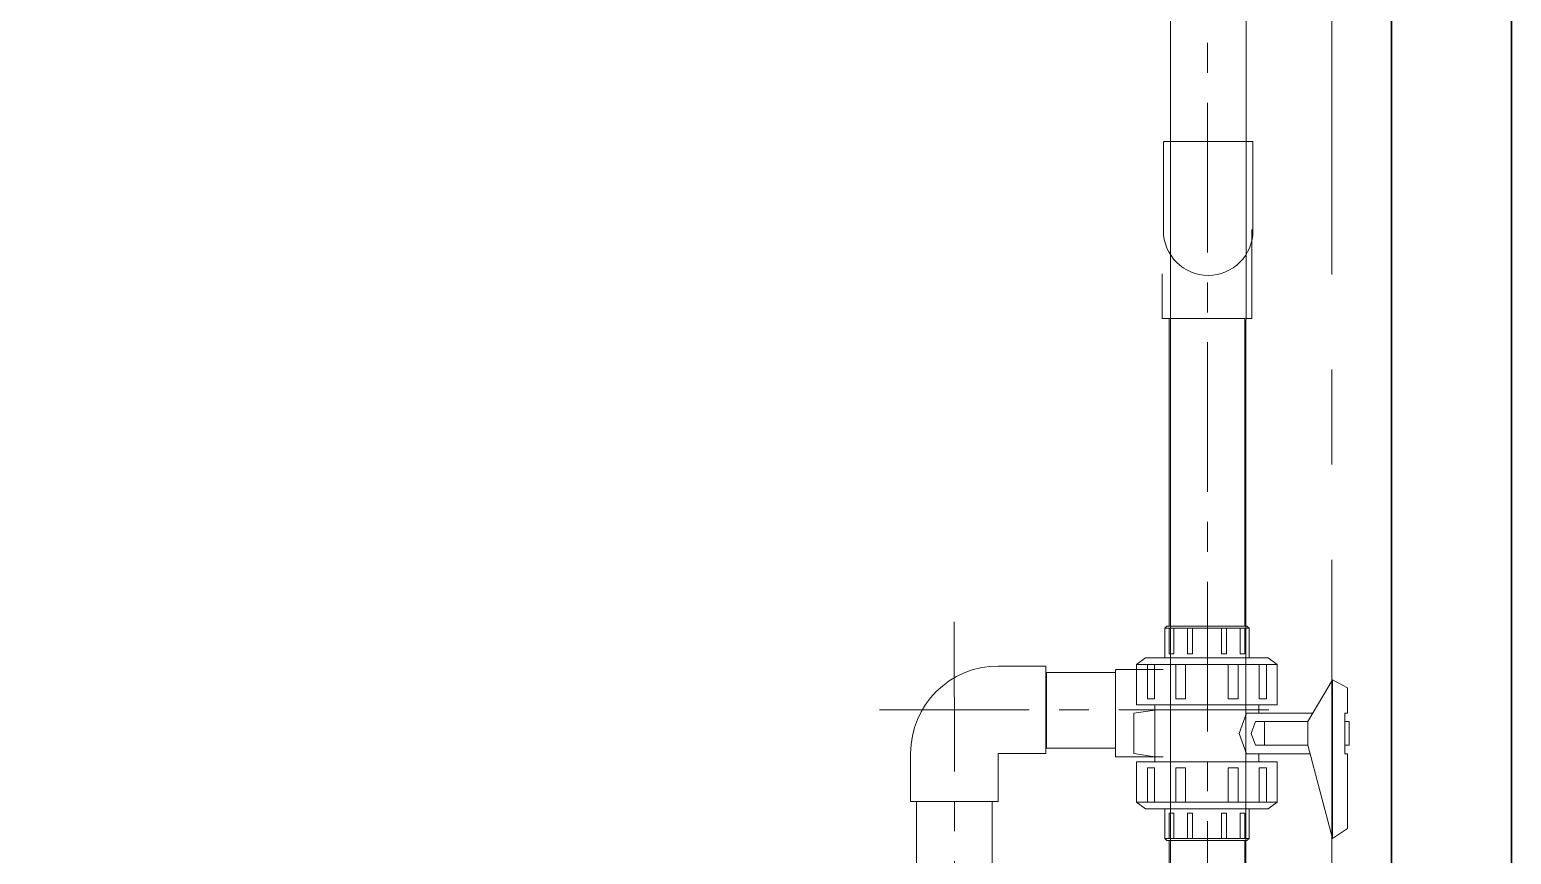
# Model space of a CAD drawing. Header units: millimetres. Extents: x 3795014 to 4300160, y 3869364 to 4016788.
# Drawn here: x 4228198 to 4229435, y 3924643 to 3925332 of the extents above; entities that cross this region are included whole.
import ezdxf

# ---------------------------------------------------------------- set-up
doc = ezdxf.new("R2010")
doc.units = ezdxf.units.MM
doc.linetypes.add('CENTER', pattern=[2, 1.25, -0.25, 0.25, -0.25])
doc.linetypes.add('осевая2', pattern=[28.575, 19.05, -3.175, 3.175, -3.175])
for name, color, linetype, lineweight in [('Дополнительная', 7, 'Continuous', 18), ('Констр.', 7, 'Continuous', 30), ('оси', 7, 'осевая2', 13)]:
    doc.layers.add(name, color=color, linetype=linetype, lineweight=lineweight)

msp = doc.modelspace()

# ---------------------------------------------------------------- linework, layer by layer
at = {"layer": 'Дополнительная', "linetype": 'CENTER', "ltscale": 100}
for p, q in [((4229180.5, 3928870.9, 0), (4229181.1, 3921782.6, 0)), ((4228969.6, 3924837.5, 0), (4228970.1, 3922827.7, 0)), ((4228907, 3924764, 0), (4229237.2, 3924764, 0))]:
    msp.add_line(p, q, dxfattribs=at)
at = {"layer": 'Дополнительная', "ltscale": 25}
for p, q in [((4229218.8, 3925238.5, 0), (4229144.1, 3925238.5, 0)), ((4229144.1, 3925238.5, 0), (4229144.1, 3925164.2, 0)), ((4229218.9, 3925164.2, 0), (4229218.8, 3925238.5, 0)), ((4229217.9, 3925165.1, 0), (4229217.9, 3925090.8, 0)), ((4229143.1, 3925090.8, 0), (4229143.1, 3925128, 0)), ((4229217.9, 3925090.8, 0), (4229143.1, 3925090.8, 0)), ((4229046.1, 3924800.5, 0), (4229006.1, 3924800.5, 0)), ((4229046.1, 3924800.5, 0), (4229046.1, 3924727.5, 0)), ((4229104, 3924724.7, 0), (4229104, 3924797.7, 0)), ((4229104, 3924797.7, 0), (4229144, 3924797.7, 0)), ((4228933.1, 3924687.5, 0), (4228933.1, 3924727.5, 0)), ((4229046.1, 3924727.5, 0), (4229006.1, 3924727.5, 0)), ((4229006.1, 3924727.5, 0), (4229006.1, 3924687.5, 0)), ((4229104, 3924724.7, 0), (4229144, 3924724.7, 0)), ((4229104, 3924724.7, 0), (4229144, 3924724.7, 0)), ((4229006.1, 3924687.5, 0), (4228933.1, 3924687.5, 0))]:
    msp.add_line(p, q, dxfattribs=at)
at = {"layer": 'Дополнительная'}
for p, q in [((4229145.4, 3924832.2, 0), (4229147.1, 3924833.8, 0)), ((4229145.4, 3924832.2, 0), (4229215.6, 3924832.2, 0)), ((4229145.4, 3924832.2, 0), (4229215.6, 3924832.2, 0)), ((4229145.4, 3924832.2, 0), (4229145.4, 3924807.4, 0)), ((4229147.1, 3924833.8, 0), (4229213.9, 3924833.8, 0)), ((4229147.1, 3924833.8, 0), (4229213.9, 3924833.8, 0)), ((4229148.8, 3924832.2, 0), (4229152.8, 3924832.2, 0)), ((4229148.8, 3924810.8, 0), (4229148.8, 3924832.2, 0)), ((4229152.8, 3924832.2, 0), (4229152.8, 3924810.8, 0)), ((4229164.3, 3924832.2, 0), (4229168.3, 3924832.2, 0)), ((4229164.3, 3924810.8, 0), (4229164.3, 3924832.2, 0)), ((4229168.3, 3924832.2, 0), (4229168.3, 3924810.8, 0)), ((4229196.7, 3924832.2, 0), (4229192.7, 3924832.2, 0)), ((4229192.7, 3924832.2, 0), (4229192.7, 3924810.8, 0)), ((4229196.7, 3924810.8, 0), (4229196.7, 3924832.2, 0)), ((4229212.2, 3924832.2, 0), (4229208.2, 3924832.2, 0)), ((4229208.2, 3924832.2, 0), (4229208.2, 3924810.8, 0)), ((4229212.2, 3924810.8, 0), (4229212.2, 3924832.2, 0)), ((4229215.6, 3924832.2, 0), (4229213.9, 3924833.8, 0)), ((4229215.6, 3924832.2, 0), (4229215.6, 3924807.4, 0)), ((4229152.8, 3924810.8, 0), (4229148.8, 3924810.8, 0)), ((4229168.3, 3924810.8, 0), (4229164.3, 3924810.8, 0)), ((4229192.7, 3924810.8, 0), (4229196.7, 3924810.8, 0)), ((4229208.2, 3924810.8, 0), (4229212.2, 3924810.8, 0)), ((4229121.8, 3924801.7, 0), (4229129.3, 3924807.4, 0)), ((4229121.8, 3924768.2, 0), (4229121.8, 3924801.7, 0)), ((4229121.8, 3924801.7, 0), (4229239.1, 3924801.7, 0)), ((4229180.5, 3924807.4, 0), (4229129.3, 3924807.4, 0)), ((4229130.9, 3924773.2, 0), (4229130.9, 3924801.7, 0)), ((4229136.8, 3924801.7, 0), (4229136.8, 3924773.2, 0)), ((4229210.7, 3924807.4, 0), (4229150.2, 3924807.4, 0)), ((4229154.4, 3924773.2, 0), (4229154.4, 3924801.7, 0)), ((4229162.7, 3924801.7, 0), (4229162.7, 3924773.2, 0)), ((4229180.5, 3924807.4, 0), (4229231.7, 3924807.4, 0)), ((4229198.2, 3924801.7, 0), (4229198.2, 3924773.2, 0)), ((4229206.6, 3924773.2, 0), (4229206.6, 3924801.7, 0)), ((4229224.2, 3924801.7, 0), (4229224.2, 3924773.2, 0)), ((4229230.1, 3924773.2, 0), (4229230.1, 3924801.7, 0)), ((4229239.1, 3924801.7, 0), (4229231.7, 3924807.4, 0)), ((4229239.1, 3924801.7, 0), (4229239.1, 3924768.2, 0)), ((4229285.2, 3924789, 0), (4229264.7, 3924754.1, 0)), ((4229285.2, 3924789, 0), (4229297.8, 3924782.4, 0)), ((4229285.2, 3924789, 0), (4229285.2, 3924656.5, 0)), ((4229297.8, 3924782.4, 0), (4229297.8, 3924761.2, 0)), ((4229137, 3924763.8, 0), (4229119.4, 3924761.2, 0)), ((4229239.1, 3924768.2, 0), (4229121.8, 3924768.2, 0)), ((4229136.8, 3924773.2, 0), (4229130.9, 3924773.2, 0)), ((4229137, 3924733.1, 0), (4229137, 3924768.2, 0)), ((4229162.7, 3924773.2, 0), (4229154.4, 3924773.2, 0)), ((4229198.2, 3924773.2, 0), (4229206.6, 3924773.2, 0)), ((4229223.9, 3924761.2, 0), (4229223.9, 3924768.2, 0)), ((4229224.2, 3924773.2, 0), (4229230.1, 3924773.2, 0)), ((4229119.4, 3924761.2, 0), (4229119.4, 3924727.4, 0)), ((4229213.6, 3924761.2, 0), (4229207.4, 3924744.3, 0)), ((4229268.9, 3924761.2, 0), (4229213.6, 3924761.2, 0)), ((4229221, 3924754.1, 0), (4229217.4, 3924744.3, 0)), ((4229223.9, 3924754.1, 0), (4229221, 3924754.1, 0)), ((4229264.7, 3924754.1, 0), (4229223.9, 3924754.1, 0)), ((4229228.5, 3924754.1, 0), (4229228.5, 3924734.5, 0)), ((4229264.7, 3924754.1, 0), (4229264.7, 3924734.5, 0)), ((4229295.5, 3924761.2, 0), (4229295.5, 3924744.3, 0)), ((4229297.8, 3924761.2, 0), (4229295.5, 3924761.2, 0)), ((4229295.5, 3924754.1, 0), (4229299.2, 3924754.1, 0)), ((4229299.2, 3924754.1, 0), (4229299.2, 3924734.5, 0)), ((4229207.4, 3924744.3, 0), (4229213.6, 3924727.3, 0)), ((4229221, 3924734.5, 0), (4229217.4, 3924744.3, 0)), ((4229295.5, 3924727.3, 0), (4229295.5, 3924744.3, 0)), ((4229137, 3924724.7, 0), (4229119.4, 3924727.4, 0)), ((4229137, 3924720.4, 0), (4229137, 3924733.1, 0)), ((4229266.6, 3924727.3, 0), (4229213.6, 3924727.3, 0)), ((4229223.9, 3924734.5, 0), (4229221, 3924734.5, 0)), ((4229264.7, 3924734.5, 0), (4229223.9, 3924734.5, 0)), ((4229223.9, 3924720.4, 0), (4229223.9, 3924727.3, 0)), ((4229264.7, 3924734.5, 0), (4229285.2, 3924656.5, 0)), ((4229299.2, 3924734.5, 0), (4229295.5, 3924734.5, 0)), ((4229297.8, 3924727.3, 0), (4229295.5, 3924727.3, 0)), ((4229297.8, 3924727.3, 0), (4229297.8, 3924664.9, 0)), ((4229121.8, 3924686.8, 0), (4229121.8, 3924720.4, 0)), ((4229239.1, 3924720.4, 0), (4229121.8, 3924720.4, 0)), ((4229130.9, 3924715.4, 0), (4229130.9, 3924686.8, 0)), ((4229136.8, 3924715.4, 0), (4229130.9, 3924715.4, 0)), ((4229136.8, 3924686.8, 0), (4229136.8, 3924715.4, 0)), ((4229154.4, 3924715.4, 0), (4229154.4, 3924686.8, 0)), ((4229162.7, 3924715.4, 0), (4229154.4, 3924715.4, 0)), ((4229162.7, 3924686.8, 0), (4229162.7, 3924715.4, 0)), ((4229198.2, 3924715.4, 0), (4229206.6, 3924715.4, 0)), ((4229198.2, 3924686.8, 0), (4229198.2, 3924715.4, 0)), ((4229206.6, 3924715.4, 0), (4229206.6, 3924686.8, 0)), ((4229224.2, 3924715.4, 0), (4229230.1, 3924715.4, 0)), ((4229224.2, 3924686.8, 0), (4229224.2, 3924715.4, 0)), ((4229230.1, 3924715.4, 0), (4229230.1, 3924686.8, 0)), ((4229239.1, 3924686.8, 0), (4229239.1, 3924720.4, 0)), ((4229121.8, 3924686.8, 0), (4229129.3, 3924681.2, 0)), ((4229121.8, 3924686.8, 0), (4229239.1, 3924686.8, 0)), ((4229121.8, 3924686.8, 0), (4229239.1, 3924686.8, 0)), ((4229180.5, 3924681.2, 0), (4229129.3, 3924681.2, 0)), ((4229145.4, 3924656.4, 0), (4229145.4, 3924681.2, 0)), ((4229152.8, 3924677.7, 0), (4229148.8, 3924677.7, 0)), ((4229148.8, 3924677.7, 0), (4229148.8, 3924656.4, 0)), ((4229152.8, 3924656.4, 0), (4229152.8, 3924677.7, 0)), ((4229168.3, 3924677.7, 0), (4229164.3, 3924677.7, 0)), ((4229164.3, 3924677.7, 0), (4229164.3, 3924656.4, 0)), ((4229168.3, 3924656.4, 0), (4229168.3, 3924677.7, 0)), ((4229180.5, 3924681.2, 0), (4229231.7, 3924681.2, 0)), ((4229192.7, 3924677.7, 0), (4229196.7, 3924677.7, 0)), ((4229192.7, 3924656.4, 0), (4229192.7, 3924677.7, 0)), ((4229196.7, 3924677.7, 0), (4229196.7, 3924656.4, 0)), ((4229208.2, 3924677.7, 0), (4229212.2, 3924677.7, 0)), ((4229208.2, 3924656.4, 0), (4229208.2, 3924677.7, 0)), ((4229212.2, 3924677.7, 0), (4229212.2, 3924656.4, 0)), ((4229215.6, 3924656.4, 0), (4229215.6, 3924681.2, 0)), ((4229239.1, 3924686.8, 0), (4229231.7, 3924681.2, 0)), ((4229285.2, 3924656.5, 0), (4229297.8, 3924664.9, 0)), ((4229145.4, 3924656.4, 0), (4229147.1, 3924654.8, 0)), ((4229145.4, 3924656.4, 0), (4229215.6, 3924656.4, 0)), ((4229145.4, 3924656.4, 0), (4229215.6, 3924656.4, 0)), ((4229147.1, 3924654.8, 0), (4229213.9, 3924654.8, 0)), ((4229147.1, 3924654.8, 0), (4229213.9, 3924654.8, 0)), ((4229148.8, 3924656.4, 0), (4229152.8, 3924656.4, 0)), ((4229164.3, 3924656.4, 0), (4229168.3, 3924656.4, 0)), ((4229196.7, 3924656.4, 0), (4229192.7, 3924656.4, 0)), ((4229212.2, 3924656.4, 0), (4229208.2, 3924656.4, 0)), ((4229215.6, 3924656.4, 0), (4229213.9, 3924654.8, 0))]:
    msp.add_line(p, q, dxfattribs=at)
at = {"layer": 'Дополнительная', "ltscale": 25, "elevation": 0}
for points in [[(4229150.1, 3925673.1), (4229213.1, 3925673.1), (4229213, 3924506.5), (4229150, 3924506.5)], [(4229212, 3925090.8), (4229149, 3925090.8), (4229149, 3924833.8), (4229212, 3924833.8)], [(4229104, 3924732), (4229104, 3924795), (4229046.6, 3924795), (4229046.6, 3924732)], [(4229001.1, 3924687.5), (4228938.1, 3924687.5), (4228938.1, 3924630.1), (4229001.1, 3924630.1)], [(4229149, 3924654.8), (4229212, 3924654.8), (4229212, 3923896.8), (4229149, 3923896.8)]]:
    msp.add_lwpolyline(points, close=True, dxfattribs=at)
at = {"layer": 'Дополнительная', "ltscale": 25}
for centre, radius, start, end in [((4229181.5, 3925164.2, 0), 37.4, 180.0184, 0.018), ((4229006.1, 3924727.5, 0), 73, 90, 180)]:
    msp.add_arc(centre, radius, start, end, dxfattribs=at)
at = {"layer": 'Констр.', "ltscale": 200}
msp.add_lwpolyline([(4226950.4, 3921775.6), (4219932.7, 3921775.6), (4219932.7, 3929175.6), (4229434.6, 3929175.6), (4229434.6, 3921775.6), (4228750.4, 3921775.6)], dxfattribs=at)
msp.add_lwpolyline([(4220032.7, 3921875.6), (4220032.7, 3929075.6), (4229334.6, 3929075.6), (4229334.6, 3921875.6)], close=True, dxfattribs=at)
at = {"layer": 'оси', "ltscale": 25}
msp.add_line((4229284.6, 3929175.6), (4229284.6, 3920275.6), dxfattribs=at)

doc.saveas('drawing.dxf')
